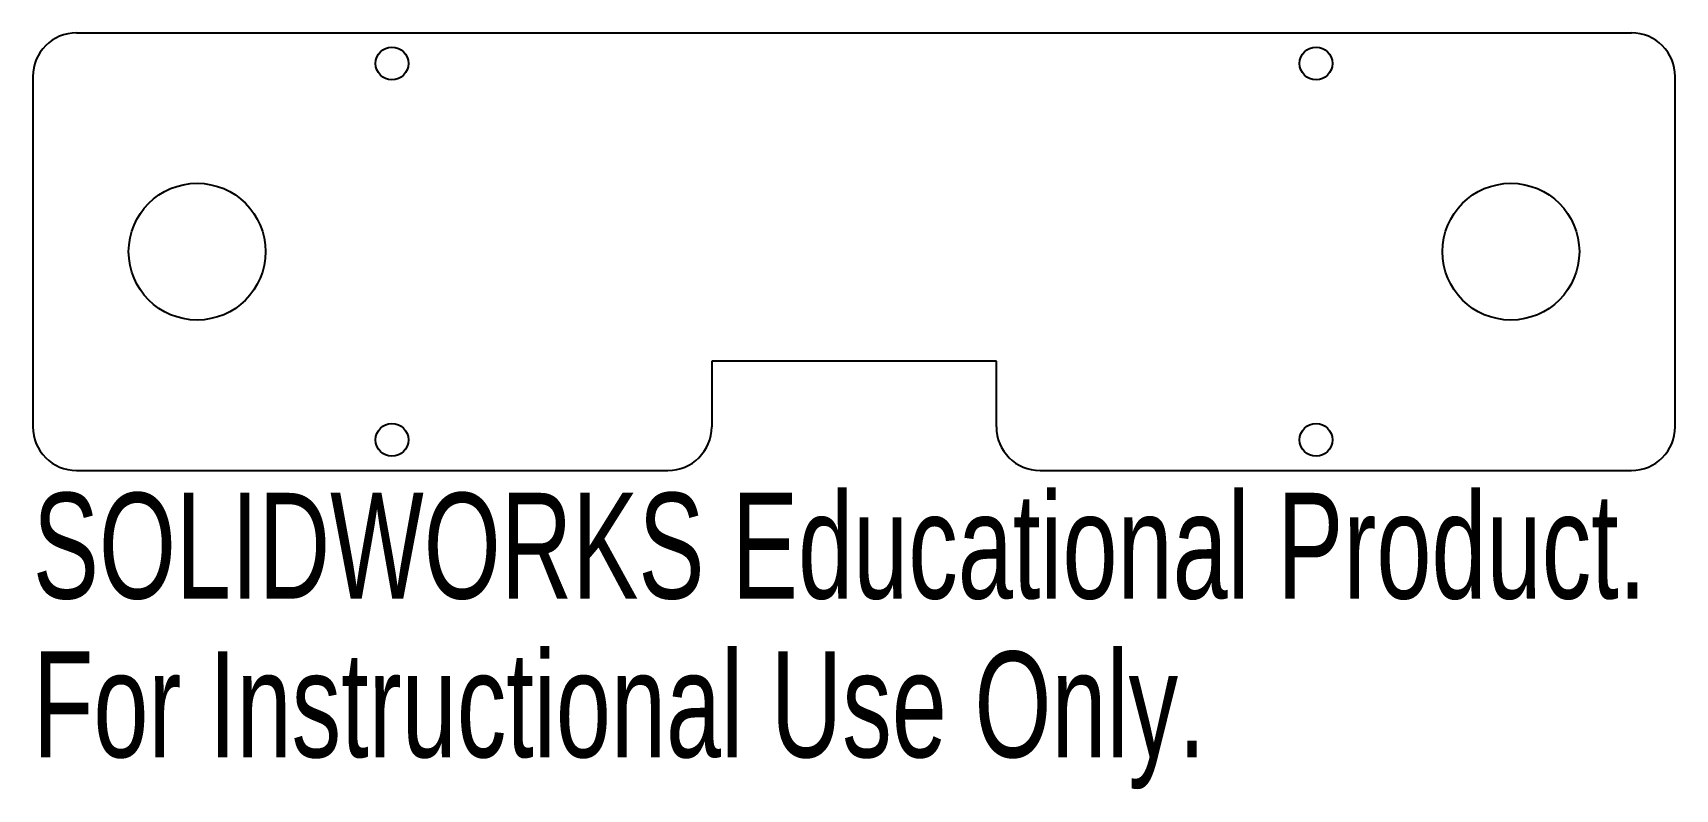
# Model space of a CAD drawing. Header units: millimetres. Extents: x -10 to 65, y -14.6 to 20.
import ezdxf

# ---------------------------------------------------------------- set-up
doc = ezdxf.new("R2010")
doc.units = ezdxf.units.MM
doc.styles.add('SLDTEXTSTYLE0', font='TXT', dxfattribs={"width": 0.7})

msp = doc.modelspace()

# ---------------------------------------------------------------- linework, layer by layer
at = {"color": 7, "linetype": 'Continuous', "lineweight": 25}
for p, q in [((-8, 20), (63, 20)), ((-10, 18), (-10, 2)), ((65, 2), (65, 18)), ((34, 5), (21, 5)), ((21, 5), (21, 2)), ((34, 2), (34, 5)), ((-8, 0), (19, 0)), ((36, 0), (63, 0))]:
    msp.add_line(p, q, dxfattribs=at)
for centre, radius in [((6.4, 18.6), 0.75), ((48.6, 18.6), 0.75), ((-2.5, 10), 3.125), ((57.5, 10), 3.125), ((6.4, 1.4), 0.75), ((48.6, 1.4), 0.75)]:
    msp.add_circle(centre, radius, dxfattribs=at)
for centre, start, end in [((-8, 18), 90, 180), ((63, 18), 0, 90), ((-8, 2), 180, 270), ((19, 2), 270, 0), ((36, 2), 180, 270), ((63, 2), 270, 0)]:
    msp.add_arc(centre, 2, start, end, dxfattribs=at)

# ---------------------------------------------------------------- texts
at = {"color": 7, "linetype": 'Continuous', "char_height": 4.83362, "attachment_point": 1, "style": 'SLDTEXTSTYLE0'}
for s, insert in [('SOLIDWORKS Educational Product.', (-10, -1.02)), ('For Instructional Use Only.', (-10, -8.27))]:
    msp.add_mtext(s, dxfattribs=dict(at, insert=insert))

doc.saveas('drawing.dxf')
